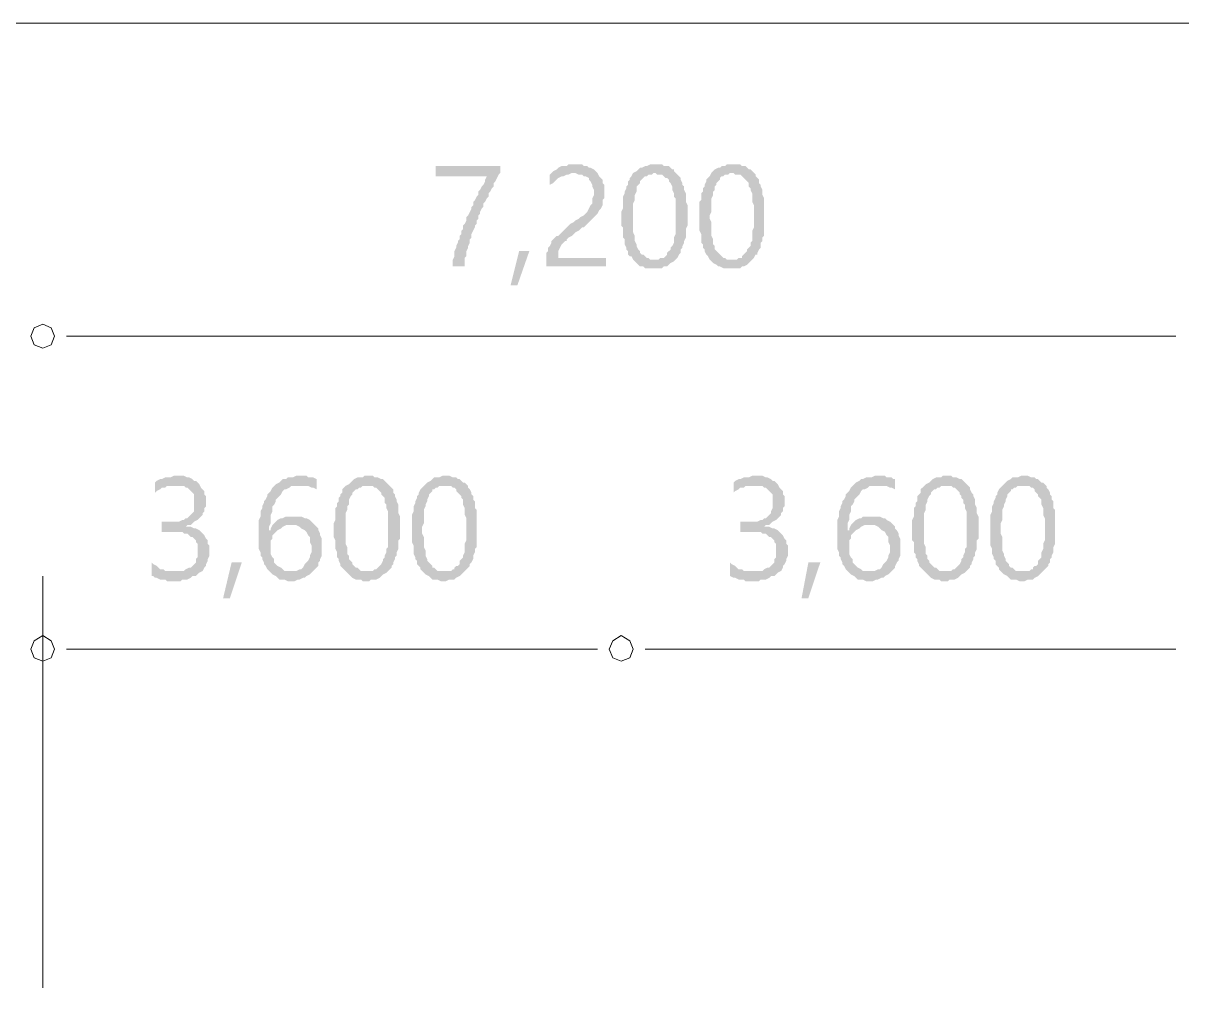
# Model space of a CAD drawing. Header units: millimetres. Extents: x -2246 to 101218, y 0 to 66109.
# Drawn here: x 32735 to 39948, y 54515 to 60521 of the extents above; entities that cross this region are included whole.
import ezdxf

# ---------------------------------------------------------------- set-up
doc = ezdxf.new("R2010")
doc.units = ezdxf.units.MM
doc.layers.add('PDF_솔리드 채우기', color=7, linetype='Continuous')
doc.layers.add('PDF_형상', color=7, linetype='Continuous')

msp = doc.modelspace()

# ---------------------------------------------------------------- hatches: boundary and pattern name
at = {"layer": 'PDF_솔리드 채우기', "transparency": 33554559}
for points in [[(35706.1, 59630.9), (35303.6, 59630.9), (35303.6, 59567.3), (35621.3, 59567.3), (35621.3, 59567.3), (35610.7, 59546.1), (35610.7, 59535.5), (35600.1, 59514.3), (35589.6, 59503.8), (35579, 59482.6), (35568.4, 59472), (35568.4, 59450.8), (35557.8, 59440.2), (35547.2, 59419), (35536.6, 59408.4), (35536.6, 59387.2), (35526, 59376.6), (35526, 59366.1), (35515.4, 59344.9), (35515.4, 59344.9), (35504.8, 59323.7), (35494.2, 59313.1), (35494.2, 59291.9), (35483.6, 59270.7), (35473, 59260.1), (35473, 59238.9), (35462.5, 59228.4), (35462.5, 59207.2), (35451.9, 59196.6), (35451.9, 59175.4), (35441.3, 59164.8), (35441.3, 59154.2), (35430.7, 59133), (35430.7, 59122.4), (35420.1, 59101.3), (35420.1, 59080.1), (35420.1, 59069.5), (35409.5, 59048.3), (35409.5, 59037.7), (35409.5, 59016.5), (35409.5, 59005.9), (35483.6, 59005.9), (35483.6, 59005.9), (35483.6, 59027.1), (35483.6, 59037.7), (35483.6, 59058.9), (35494.2, 59069.5), (35494.2, 59090.7), (35494.2, 59101.3), (35504.8, 59122.4), (35504.8, 59133), (35515.4, 59154.2), (35515.4, 59175.4), (35526, 59186), (35526, 59207.2), (35536.6, 59228.4), (35547.2, 59249.5), (35547.2, 59260.1), (35557.8, 59270.7), (35557.8, 59291.9), (35568.4, 59302.5), (35568.4, 59323.7), (35579, 59334.3), (35579, 59344.9), (35589.6, 59366.1), (35600.1, 59376.6), (35600.1, 59397.8), (35610.7, 59408.4), (35621.3, 59429.6), (35631.9, 59440.2), (35631.9, 59461.4), (35642.5, 59472), (35653.1, 59493.2), (35663.7, 59503.8), (35663.7, 59524.9), (35674.3, 59535.5), (35684.9, 59556.7), (35695.5, 59577.9), (35706.1, 59588.5)], [(36172.1, 59641.5), (36172.1, 59641.5), (36150.9, 59641.5), (36129.8, 59641.5), (36119.2, 59630.9), (36098, 59630.9), (36087.4, 59630.9), (36066.2, 59620.3), (36055.6, 59609.7), (36034.4, 59599.1), (36023.8, 59588.5), (36161.5, 59588.5), (36172.1, 59588.5), (36193.3, 59577.9), (36214.5, 59577.9), (36225.1, 59567.3), (36235.7, 59567.3), (36256.9, 59556.7), (36256.9, 59546.1), (36267.5, 59535.5), (36278, 59514.3), (36278, 59503.8), (36288.6, 59482.6), (36288.6, 59461.4), (36288.6, 59450.8), (36278, 59429.6), (36278, 59408.4), (36278, 59397.8), (36267.5, 59387.2), (36256.9, 59366.1), (36256.9, 59366.1), (36246.3, 59344.9), (36235.7, 59334.3), (36225.1, 59323.7), (36203.9, 59313.1), (36193.3, 59302.5), (36172.1, 59291.9), (36161.5, 59281.3), (36140.3, 59270.7), (36129.8, 59260.1), (36108.6, 59238.9), (36098, 59228.4), (36087.4, 59217.8), (36076.8, 59207.2), (36066.2, 59196.6), (36055.6, 59196.6), (36034.4, 59175.4), (36023.8, 59164.8), (36023.8, 59154.2), (36013.2, 59133), (36002.6, 59122.4), (36002.6, 59122.4), (36002.6, 59101.3), (35992.1, 59090.7), (35992.1, 59069.5), (35992.1, 59048.3), (35992.1, 59037.7), (35992.1, 59005.9), (36362.8, 59005.9), (36362.8, 59058.9), (36066.2, 59058.9), (36066.2, 59069.5), (36066.2, 59090.7), (36066.2, 59101.3), (36076.8, 59122.4), (36076.8, 59122.4), (36087.4, 59143.6), (36098, 59154.2), (36108.6, 59164.8), (36119.2, 59164.8), (36119.2, 59175.4), (36129.8, 59186), (36150.9, 59196.6), (36161.5, 59207.2), (36172.1, 59217.8), (36193.3, 59228.4), (36214.5, 59249.5), (36225.1, 59249.5), (36246.3, 59270.7), (36256.9, 59281.3), (36267.5, 59291.9), (36278, 59302.5), (36288.6, 59313.1), (36299.2, 59323.7), (36309.8, 59334.3), (36320.4, 59355.5), (36320.4, 59355.5), (36331, 59366.1), (36341.6, 59387.2), (36341.6, 59397.8), (36341.6, 59419), (36352.2, 59429.6), (36352.2, 59450.8), (36352.2, 59472), (36352.2, 59472), (36352.2, 59493.2), (36352.2, 59514.3), (36341.6, 59524.9), (36341.6, 59546.1), (36331, 59556.7), (36320.4, 59567.3), (36309.8, 59588.5), (36299.2, 59599.1), (36299.2, 59599.1), (36288.6, 59609.7), (36267.5, 59620.3), (36256.9, 59620.3), (36246.3, 59630.9), (36225.1, 59630.9), (36214.5, 59641.5), (36193.3, 59641.5)], [(36023.8, 59588.5), (36013.2, 59577.9), (36013.2, 59503.8), (36013.2, 59514.3), (36034.4, 59524.9), (36045, 59535.5), (36055.6, 59546.1), (36066.2, 59556.7), (36087.4, 59567.3), (36098, 59567.3), (36119.2, 59577.9), (36129.8, 59577.9), (36150.9, 59588.5), (36161.5, 59588.5)], [(36532.3, 59588.5), (36521.7, 59567.3), (36511.1, 59556.7), (36511.1, 59556.7), (36511.1, 59546.1), (36500.5, 59535.5), (36500.5, 59514.3), (36489.9, 59503.8), (36489.9, 59493.2), (36479.3, 59472), (36479.3, 59461.4), (36468.7, 59440.2), (36468.7, 59419), (36468.7, 59408.4), (36468.7, 59387.2), (36468.7, 59366.1), (36458.1, 59344.9), (36458.1, 59323.7), (36458.1, 59302.5), (36458.1, 59281.3), (36458.1, 59260.1), (36468.7, 59249.5), (36468.7, 59228.4), (36468.7, 59207.2), (36468.7, 59186), (36479.3, 59175.4), (36479.3, 59154.2), (36479.3, 59143.6), (36489.9, 59122.4), (36489.9, 59111.8), (36500.5, 59101.3), (36500.5, 59080.1), (36511.1, 59069.5), (36521.7, 59069.5), (36532.3, 59048.3), (36542.8, 59037.7), (36553.4, 59027.1), (36564, 59016.5), (36574.6, 59005.9), (36595.8, 59005.9), (36606.4, 58995.3), (36627.6, 58995.3), (36638.2, 58995.3), (36659.4, 58995.3), (36659.4, 58995.3), (36680.5, 58995.3), (36691.1, 58995.3), (36712.3, 58995.3), (36722.9, 59005.9), (36744.1, 59005.9), (36754.7, 59016.5), (36765.3, 59027.1), (36786.5, 59037.7), (36797.1, 59048.3), (36670, 59048.3), (36659.4, 59048.3), (36648.8, 59048.3), (36638.2, 59048.3), (36627.6, 59058.9), (36617, 59058.9), (36606.4, 59069.5), (36595.8, 59080.1), (36585.2, 59080.1), (36574.6, 59090.7), (36574.6, 59101.3), (36564, 59111.8), (36553.4, 59133), (36553.4, 59143.6), (36542.8, 59164.8), (36542.8, 59175.4), (36542.8, 59196.6), (36532.3, 59217.8), (36532.3, 59238.9), (36532.3, 59260.1), (36532.3, 59281.3), (36532.3, 59302.5), (36532.3, 59323.7), (36532.3, 59344.9), (36532.3, 59376.6), (36532.3, 59397.8), (36542.8, 59419), (36542.8, 59429.6), (36542.8, 59450.8), (36553.4, 59472), (36553.4, 59482.6), (36553.4, 59503.8), (36564, 59514.3), (36574.6, 59524.9), (36574.6, 59535.5), (36585.2, 59546.1), (36595.8, 59556.7), (36606.4, 59567.3), (36617, 59567.3), (36627.6, 59577.9), (36638.2, 59577.9), (36648.8, 59577.9), (36659.4, 59588.5), (36670, 59588.5)], [(36670, 59641.5), (36670, 59641.5), (36648.8, 59641.5), (36638.2, 59641.5), (36617, 59630.9), (36606.4, 59630.9), (36585.2, 59620.3), (36574.6, 59620.3), (36564, 59609.7), (36553.4, 59599.1), (36532.3, 59588.5), (36670, 59588.5), (36670, 59588.5), (36680.5, 59577.9), (36691.1, 59577.9), (36701.7, 59577.9), (36712.3, 59577.9), (36722.9, 59567.3), (36733.5, 59556.7), (36744.1, 59556.7), (36754.7, 59546.1), (36754.7, 59535.5), (36765.3, 59524.9), (36775.9, 59503.8), (36775.9, 59493.2), (36775.9, 59482.6), (36786.5, 59461.4), (36786.5, 59440.2), (36797.1, 59429.6), (36797.1, 59408.4), (36797.1, 59387.2), (36797.1, 59355.5), (36797.1, 59334.3), (36797.1, 59313.1), (36797.1, 59291.9), (36797.1, 59270.7), (36797.1, 59249.5), (36797.1, 59228.4), (36797.1, 59207.2), (36786.5, 59186), (36786.5, 59164.8), (36786.5, 59154.2), (36775.9, 59133), (36765.3, 59122.4), (36765.3, 59111.8), (36754.7, 59101.3), (36744.1, 59090.7), (36744.1, 59080.1), (36733.5, 59069.5), (36722.9, 59058.9), (36712.3, 59058.9), (36701.7, 59058.9), (36691.1, 59048.3), (36680.5, 59048.3), (36670, 59048.3), (36797.1, 59048.3), (36807.7, 59058.9), (36818.2, 59080.1), (36818.2, 59080.1), (36828.8, 59090.7), (36828.8, 59111.8), (36839.4, 59122.4), (36839.4, 59133), (36850, 59154.2), (36850, 59164.8), (36860.6, 59186), (36860.6, 59196.6), (36860.6, 59217.8), (36860.6, 59238.9), (36871.2, 59260.1), (36871.2, 59281.3), (36871.2, 59302.5), (36871.2, 59323.7), (36871.2, 59323.7), (36871.2, 59344.9), (36871.2, 59366.1), (36871.2, 59387.2), (36860.6, 59408.4), (36860.6, 59429.6), (36860.6, 59450.8), (36860.6, 59461.4), (36850, 59482.6), (36850, 59503.8), (36839.4, 59514.3), (36839.4, 59524.9), (36828.8, 59546.1), (36828.8, 59556.7), (36818.2, 59567.3), (36807.7, 59577.9), (36797.1, 59588.5), (36786.5, 59599.1), (36786.5, 59609.7), (36775.9, 59609.7), (36765.3, 59620.3), (36754.7, 59630.9), (36733.5, 59630.9), (36722.9, 59630.9), (36712.3, 59641.5), (36701.7, 59641.5), (36691.1, 59641.5)], [(37019.5, 59588.5), (37008.9, 59567.3), (36998.3, 59556.7), (36998.3, 59556.7), (36987.7, 59546.1), (36987.7, 59535.5), (36977.1, 59514.3), (36977.1, 59503.8), (36966.5, 59493.2), (36966.5, 59472), (36955.9, 59461.4), (36955.9, 59440.2), (36955.9, 59419), (36945.3, 59408.4), (36945.3, 59387.2), (36945.3, 59366.1), (36945.3, 59344.9), (36945.3, 59323.7), (36945.3, 59302.5), (36945.3, 59281.3), (36945.3, 59260.1), (36945.3, 59249.5), (36945.3, 59228.4), (36955.9, 59207.2), (36955.9, 59186), (36955.9, 59175.4), (36955.9, 59154.2), (36966.5, 59143.6), (36966.5, 59122.4), (36977.1, 59111.8), (36977.1, 59101.3), (36987.7, 59080.1), (36998.3, 59069.5), (36998.3, 59069.5), (37008.9, 59048.3), (37019.5, 59037.7), (37030.1, 59027.1), (37051.3, 59016.5), (37061.9, 59005.9), (37072.5, 59005.9), (37093.6, 58995.3), (37104.2, 58995.3), (37125.4, 58995.3), (37146.6, 58995.3), (37146.6, 58995.3), (37157.2, 58995.3), (37178.4, 58995.3), (37199.6, 58995.3), (37210.2, 59005.9), (37220.7, 59005.9), (37241.9, 59016.5), (37252.5, 59027.1), (37263.1, 59037.7), (37273.7, 59048.3), (37146.6, 59048.3), (37146.6, 59048.3), (37125.4, 59048.3), (37114.8, 59048.3), (37104.2, 59058.9), (37093.6, 59058.9), (37083, 59069.5), (37072.5, 59080.1), (37072.5, 59080.1), (37061.9, 59090.7), (37051.3, 59101.3), (37040.7, 59111.8), (37040.7, 59133), (37030.1, 59143.6), (37030.1, 59164.8), (37030.1, 59175.4), (37019.5, 59196.6), (37019.5, 59217.8), (37019.5, 59238.9), (37019.5, 59260.1), (37019.5, 59281.3), (37008.9, 59302.5), (37008.9, 59323.7), (37019.5, 59344.9), (37019.5, 59376.6), (37019.5, 59397.8), (37019.5, 59419), (37019.5, 59429.6), (37030.1, 59450.8), (37030.1, 59472), (37040.7, 59482.6), (37040.7, 59503.8), (37051.3, 59514.3), (37051.3, 59524.9), (37061.9, 59535.5), (37072.5, 59546.1), (37072.5, 59556.7), (37083, 59567.3), (37093.6, 59567.3), (37104.2, 59577.9), (37114.8, 59577.9), (37125.4, 59577.9), (37136, 59588.5), (37157.2, 59588.5)], [(37157.2, 59641.5), (37157.2, 59641.5), (37136, 59641.5), (37114.8, 59641.5), (37104.2, 59630.9), (37083, 59630.9), (37072.5, 59620.3), (37061.9, 59620.3), (37040.7, 59609.7), (37030.1, 59599.1), (37019.5, 59588.5), (37157.2, 59588.5), (37157.2, 59588.5), (37167.8, 59577.9), (37178.4, 59577.9), (37189, 59577.9), (37199.6, 59577.9), (37210.2, 59567.3), (37220.7, 59556.7), (37220.7, 59556.7), (37231.3, 59546.1), (37241.9, 59535.5), (37252.5, 59524.9), (37252.5, 59503.8), (37263.1, 59493.2), (37263.1, 59482.6), (37273.7, 59461.4), (37273.7, 59440.2), (37273.7, 59429.6), (37273.7, 59408.4), (37284.3, 59387.2), (37284.3, 59355.5), (37284.3, 59334.3), (37284.3, 59313.1), (37284.3, 59291.9), (37284.3, 59270.7), (37284.3, 59249.5), (37273.7, 59228.4), (37273.7, 59207.2), (37273.7, 59186), (37273.7, 59164.8), (37263.1, 59154.2), (37263.1, 59133), (37252.5, 59122.4), (37241.9, 59111.8), (37241.9, 59101.3), (37231.3, 59090.7), (37220.7, 59080.1), (37210.2, 59069.5), (37210.2, 59058.9), (37199.6, 59058.9), (37189, 59058.9), (37178.4, 59048.3), (37157.2, 59048.3), (37146.6, 59048.3), (37273.7, 59048.3), (37284.3, 59058.9), (37294.9, 59080.1), (37305.5, 59080.1), (37305.5, 59090.7), (37316.1, 59111.8), (37326.7, 59122.4), (37326.7, 59133), (37326.7, 59154.2), (37337.3, 59164.8), (37337.3, 59186), (37347.8, 59196.6), (37347.8, 59217.8), (37347.8, 59238.9), (37347.8, 59260.1), (37347.8, 59281.3), (37347.8, 59302.5), (37347.8, 59323.7), (37347.8, 59323.7), (37347.8, 59344.9), (37347.8, 59366.1), (37347.8, 59387.2), (37347.8, 59408.4), (37347.8, 59429.6), (37337.3, 59450.8), (37337.3, 59461.4), (37337.3, 59482.6), (37326.7, 59503.8), (37326.7, 59514.3), (37316.1, 59524.9), (37316.1, 59546.1), (37305.5, 59556.7), (37294.9, 59567.3), (37294.9, 59577.9), (37284.3, 59588.5), (37273.7, 59599.1), (37263.1, 59609.7), (37252.5, 59609.7), (37241.9, 59620.3), (37231.3, 59630.9), (37220.7, 59630.9), (37210.2, 59630.9), (37199.6, 59641.5), (37178.4, 59641.5), (37167.8, 59641.5)], [(33704.2, 57703.1), (33683, 57703.1), (33672.4, 57703.1), (33651.2, 57692.5), (33630, 57692.5), (33619.4, 57692.5), (33598.2, 57681.9), (33587.6, 57681.9), (33566.5, 57671.3), (33555.9, 57660.7), (33555.9, 57597.2), (33566.5, 57607.8), (33587.6, 57618.4), (33598.2, 57628.9), (33619.4, 57628.9), (33630, 57639.5), (33651.2, 57639.5), (33661.8, 57639.5), (33683, 57639.5), (33831.3, 57650.1), (33820.7, 57660.7), (33810.1, 57671.3), (33799.5, 57671.3), (33788.9, 57681.9), (33767.7, 57692.5), (33757.1, 57692.5), (33735.9, 57703.1), (33714.7, 57703.1)], [(33831.3, 57650.1), (33683, 57639.5), (33704.2, 57639.5), (33714.7, 57639.5), (33735.9, 57639.5), (33746.5, 57628.9), (33757.1, 57628.9), (33767.7, 57618.4), (33778.3, 57607.8), (33788.9, 57597.2), (33799.5, 57586.6), (33799.5, 57565.4), (33799.5, 57554.8), (33799.5, 57533.6), (33799.5, 57533.6), (33799.5, 57512.4), (33799.5, 57501.8), (33799.5, 57480.7), (33788.9, 57470.1), (33778.3, 57459.5), (33767.7, 57448.9), (33757.1, 57438.3), (33746.5, 57438.3), (33735.9, 57427.7), (33725.3, 57427.7), (33704.2, 57417.1), (33683, 57417.1), (33661.8, 57417.1), (33640.6, 57417.1), (33598.2, 57417.1), (33598.2, 57353.6), (33651.2, 57353.6), (33661.8, 57353.6), (33683, 57353.6), (33704.2, 57353.6), (33725.3, 57353.6), (33735.9, 57343), (33757.1, 57343), (33767.7, 57332.4), (33778.3, 57321.8), (33788.9, 57321.8), (33799.5, 57311.2), (33810.1, 57300.6), (33810.1, 57290), (33820.7, 57279.4), (33820.7, 57258.2), (33820.7, 57247.6), (33820.7, 57226.4), (33820.7, 57226.4), (33820.7, 57215.9), (33820.7, 57194.7), (33810.1, 57184.1), (33810.1, 57162.9), (33799.5, 57152.3), (33788.9, 57141.7), (33778.3, 57131.1), (33767.7, 57131.1), (33746.5, 57120.5), (33735.9, 57109.9), (33714.7, 57109.9), (33693.6, 57109.9), (33683, 57109.9), (33831.3, 57099.3), (33852.4, 57109.9), (33863, 57131.1), (33873.6, 57141.7), (33873.6, 57152.3), (33884.2, 57173.5), (33884.2, 57184.1), (33894.8, 57205.3), (33894.8, 57215.9), (33894.8, 57237), (33894.8, 57247.6), (33894.8, 57268.8), (33884.2, 57279.4), (33884.2, 57300.6), (33873.6, 57311.2), (33863, 57332.4), (33852.4, 57343), (33852.4, 57343), (33841.9, 57353.6), (33831.3, 57364.1), (33810.1, 57374.7), (33799.5, 57374.7), (33778.3, 57385.3), (33767.7, 57385.3), (33746.5, 57385.3), (33746.5, 57385.3), (33757.1, 57395.9), (33778.3, 57395.9), (33788.9, 57406.5), (33799.5, 57417.1), (33820.7, 57427.7), (33831.3, 57438.3), (33841.9, 57448.9), (33852.4, 57459.5), (33852.4, 57470.1), (33863, 57480.7), (33863, 57501.8), (33873.6, 57512.4), (33873.6, 57533.6), (33873.6, 57554.8), (33873.6, 57554.8), (33873.6, 57576), (33863, 57586.6), (33863, 57607.8), (33852.4, 57618.4), (33841.9, 57628.9)], [(34307.9, 57650.1), (34297.3, 57639.5), (34286.7, 57628.9), (34276.1, 57607.8), (34265.5, 57597.2), (34254.9, 57586.6), (34254.9, 57576), (34244.4, 57554.8), (34233.8, 57544.2), (34233.8, 57533.6), (34223.2, 57512.4), (34223.2, 57501.8), (34212.6, 57480.7), (34212.6, 57470.1), (34212.6, 57448.9), (34202, 57427.7), (34202, 57417.1), (34202, 57395.9), (34202, 57374.7), (34202, 57353.6), (34202, 57332.4), (34202, 57321.8), (34202, 57300.6), (34202, 57279.4), (34202, 57258.2), (34202, 57247.6), (34212.6, 57226.4), (34212.6, 57205.3), (34223.2, 57194.7), (34223.2, 57184.1), (34233.8, 57162.9), (34233.8, 57152.3), (34244.4, 57141.7), (34254.9, 57120.5), (34254.9, 57120.5), (34265.5, 57109.9), (34403.2, 57109.9), (34392.6, 57109.9), (34382.1, 57109.9), (34360.9, 57109.9), (34350.3, 57120.5), (34339.7, 57131.1), (34318.5, 57141.7), (34307.9, 57152.3), (34307.9, 57152.3), (34297.3, 57162.9), (34297.3, 57184.1), (34286.7, 57194.7), (34276.1, 57215.9), (34276.1, 57226.4), (34276.1, 57247.6), (34276.1, 57268.8), (34276.1, 57279.4), (34276.1, 57300.6), (34286.7, 57311.2), (34286.7, 57332.4), (34297.3, 57343), (34307.9, 57353.6), (34265.5, 57364.1), (34265.5, 57364.1), (34265.5, 57385.3), (34276.1, 57406.5), (34276.1, 57427.7), (34276.1, 57448.9), (34276.1, 57459.5), (34286.7, 57480.7), (34286.7, 57491.2), (34286.7, 57512.4), (34297.3, 57523), (34307.9, 57544.2), (34307.9, 57554.8), (34318.5, 57565.4), (34329.1, 57576), (34339.7, 57586.6), (34350.3, 57607.8), (34360.9, 57618.4), (34371.5, 57618.4), (34392.6, 57628.9), (34403.2, 57639.5), (34424.4, 57639.5), (34435, 57639.5), (34456.2, 57639.5)], [(34456.2, 57703.1), (34445.6, 57703.1), (34435, 57703.1), (34413.8, 57692.5), (34392.6, 57692.5), (34382.1, 57692.5), (34371.5, 57681.9), (34350.3, 57681.9), (34339.7, 57671.3), (34329.1, 57660.7), (34307.9, 57650.1), (34456.2, 57639.5), (34456.2, 57639.5), (34477.4, 57639.5), (34488, 57639.5), (34509.2, 57639.5), (34530.3, 57628.9), (34540.9, 57628.9), (34562.1, 57618.4), (34562.1, 57681.9), (34562.1, 57681.9), (34540.9, 57692.5), (34530.3, 57692.5), (34509.2, 57692.5), (34498.6, 57703.1), (34477.4, 57703.1)], [(34742.2, 57639.5), (34731.6, 57628.9), (34721, 57618.4), (34721, 57618.4), (34721, 57597.2), (34710.4, 57586.6), (34710.4, 57576), (34699.8, 57565.4), (34699.8, 57544.2), (34689.2, 57533.6), (34689.2, 57512.4), (34678.6, 57501.8), (34678.6, 57480.7), (34678.6, 57459.5), (34678.6, 57448.9), (34678.6, 57427.7), (34668, 57406.5), (34668, 57385.3), (34668, 57364.1), (34668, 57343), (34668, 57321.8), (34678.6, 57300.6), (34678.6, 57290), (34678.6, 57268.8), (34678.6, 57247.6), (34689.2, 57226.4), (34689.2, 57215.9), (34689.2, 57194.7), (34699.8, 57184.1), (34699.8, 57173.5), (34710.4, 57152.3), (34710.4, 57141.7), (34721, 57131.1), (34731.6, 57120.5), (34742.2, 57109.9), (34752.8, 57099.3), (34763.4, 57088.7), (34774, 57078.2), (34784.6, 57067.6), (34805.7, 57057), (34816.3, 57057), (34837.5, 57057), (34848.1, 57046.4), (34869.3, 57046.4), (34869.3, 57046.4), (34890.5, 57046.4), (34901.1, 57057), (34922.2, 57057), (34932.8, 57057), (34954, 57067.6), (34964.6, 57078.2), (34975.2, 57088.7), (34996.4, 57099.3), (35007, 57109.9), (34879.9, 57109.9), (34869.3, 57109.9), (34858.7, 57109.9), (34848.1, 57109.9), (34837.5, 57109.9), (34826.9, 57120.5), (34816.3, 57131.1), (34805.7, 57131.1), (34795.1, 57141.7), (34784.6, 57152.3), (34784.6, 57162.9), (34774, 57173.5), (34763.4, 57184.1), (34763.4, 57205.3), (34752.8, 57215.9), (34752.8, 57237), (34752.8, 57258.2), (34742.2, 57279.4), (34742.2, 57300.6), (34742.2, 57321.8), (34742.2, 57343), (34742.2, 57364.1), (34742.2, 57385.3), (34742.2, 57406.5), (34742.2, 57427.7), (34742.2, 57448.9), (34742.2, 57470.1), (34752.8, 57491.2), (34752.8, 57512.4), (34763.4, 57523), (34763.4, 57544.2), (34763.4, 57554.8), (34774, 57576), (34784.6, 57586.6), (34784.6, 57597.2), (34795.1, 57607.8), (34805.7, 57618.4), (34816.3, 57618.4), (34826.9, 57628.9), (34837.5, 57628.9), (34848.1, 57639.5), (34858.7, 57639.5), (34869.3, 57639.5), (34879.9, 57639.5)], [(34879.9, 57703.1), (34879.9, 57703.1), (34858.7, 57703.1), (34848.1, 57692.5), (34826.9, 57692.5), (34816.3, 57692.5), (34795.1, 57681.9), (34784.6, 57671.3), (34774, 57660.7), (34763.4, 57650.1), (34742.2, 57639.5), (34879.9, 57639.5), (34879.9, 57639.5), (34890.5, 57639.5), (34901.1, 57639.5), (34911.7, 57639.5), (34922.2, 57628.9), (34932.8, 57628.9), (34943.4, 57618.4), (34954, 57607.8), (34964.6, 57597.2), (34964.6, 57586.6), (34975.2, 57576), (34985.8, 57565.4), (34985.8, 57554.8), (34985.8, 57533.6), (34996.4, 57523), (34996.4, 57501.8), (35007, 57480.7), (35007, 57459.5), (35007, 57438.3), (35007, 57417.1), (35007, 57395.9), (35007, 57374.7), (35007, 57353.6), (35007, 57332.4), (35007, 57300.6), (35007, 57279.4), (35007, 57258.2), (34996.4, 57247.6), (34996.4, 57226.4), (34985.8, 57205.3), (34985.8, 57194.7), (34975.2, 57184.1), (34975.2, 57173.5), (34964.6, 57152.3), (34954, 57141.7), (34954, 57141.7), (34943.4, 57131.1), (34932.8, 57120.5), (34922.2, 57120.5), (34911.7, 57109.9), (34901.1, 57109.9), (34890.5, 57109.9), (34879.9, 57109.9), (35007, 57109.9), (35017.6, 57120.5), (35028.2, 57131.1), (35028.2, 57141.7), (35038.8, 57152.3), (35038.8, 57162.9), (35049.4, 57184.1), (35049.4, 57194.7), (35060, 57205.3), (35060, 57226.4), (35070.5, 57247.6), (35070.5, 57258.2), (35070.5, 57279.4), (35070.5, 57300.6), (35081.1, 57311.2), (35081.1, 57332.4), (35081.1, 57353.6), (35081.1, 57374.7), (35081.1, 57374.7), (35081.1, 57406.5), (35081.1, 57427.7), (35081.1, 57448.9), (35070.5, 57470.1), (35070.5, 57491.2), (35070.5, 57501.8), (35070.5, 57523), (35060, 57544.2), (35060, 57554.8), (35049.4, 57576), (35049.4, 57586.6), (35038.8, 57597.2), (35038.8, 57618.4), (35028.2, 57628.9), (35017.6, 57639.5), (35007, 57650.1), (34996.4, 57660.7), (34996.4, 57660.7), (34985.8, 57671.3), (34975.2, 57681.9), (34964.6, 57681.9), (34943.4, 57692.5), (34932.8, 57692.5), (34922.2, 57692.5), (34911.7, 57703.1), (34901.1, 57703.1)], [(35229.4, 57639.5), (35218.8, 57628.9), (35208.2, 57618.4), (35208.2, 57618.4), (35197.6, 57597.2), (35197.6, 57586.6), (35187.1, 57576), (35187.1, 57565.4), (35176.5, 57544.2), (35176.5, 57533.6), (35165.9, 57512.4), (35165.9, 57501.8), (35165.9, 57480.7), (35155.3, 57459.5), (35155.3, 57448.9), (35155.3, 57427.7), (35155.3, 57406.5), (35155.3, 57385.3), (35155.3, 57364.1), (35155.3, 57343), (35155.3, 57321.8), (35155.3, 57300.6), (35155.3, 57290), (35165.9, 57268.8), (35165.9, 57247.6), (35165.9, 57226.4), (35165.9, 57215.9), (35176.5, 57194.7), (35176.5, 57184.1), (35187.1, 57173.5), (35187.1, 57152.3), (35197.6, 57141.7), (35208.2, 57131.1), (35208.2, 57120.5), (35218.8, 57109.9), (35229.4, 57099.3), (35240, 57088.7), (35261.2, 57078.2), (35271.8, 57067.6), (35282.4, 57057), (35303.6, 57057), (35314.2, 57057), (35335.3, 57046.4), (35356.5, 57046.4), (35356.5, 57046.4), (35367.1, 57046.4), (35388.3, 57057), (35409.5, 57057), (35420.1, 57057), (35430.7, 57067.6), (35451.9, 57078.2), (35462.5, 57088.7), (35473, 57099.3), (35483.6, 57109.9), (35356.5, 57109.9), (35356.5, 57109.9), (35335.3, 57109.9), (35324.8, 57109.9), (35314.2, 57109.9), (35303.6, 57120.5), (35293, 57131.1), (35282.4, 57131.1), (35282.4, 57141.7), (35271.8, 57152.3), (35261.2, 57162.9), (35250.6, 57173.5), (35250.6, 57184.1), (35240, 57205.3), (35240, 57215.9), (35240, 57237), (35229.4, 57258.2), (35229.4, 57279.4), (35229.4, 57300.6), (35229.4, 57321.8), (35218.8, 57343), (35218.8, 57364.1), (35218.8, 57385.3), (35229.4, 57406.5), (35229.4, 57427.7), (35229.4, 57448.9), (35229.4, 57470.1), (35229.4, 57491.2), (35240, 57512.4), (35240, 57523), (35250.6, 57544.2), (35250.6, 57554.8), (35261.2, 57576), (35261.2, 57586.6), (35271.8, 57597.2), (35282.4, 57607.8), (35282.4, 57618.4), (35293, 57618.4), (35303.6, 57628.9), (35314.2, 57628.9), (35324.8, 57639.5), (35335.3, 57639.5), (35345.9, 57639.5), (35367.1, 57639.5)], [(35367.1, 57703.1), (35367.1, 57703.1), (35345.9, 57703.1), (35324.8, 57692.5), (35314.2, 57692.5), (35293, 57692.5), (35282.4, 57681.9), (35271.8, 57671.3), (35250.6, 57660.7), (35240, 57650.1), (35229.4, 57639.5), (35367.1, 57639.5), (35367.1, 57639.5), (35377.7, 57639.5), (35388.3, 57639.5), (35398.9, 57639.5), (35409.5, 57628.9), (35420.1, 57628.9), (35430.7, 57618.4), (35430.7, 57607.8), (35441.3, 57597.2), (35451.9, 57586.6), (35462.5, 57576), (35462.5, 57565.4), (35473, 57554.8), (35473, 57533.6), (35473, 57523), (35483.6, 57501.8), (35483.6, 57480.7), (35483.6, 57459.5), (35494.2, 57438.3), (35494.2, 57417.1), (35494.2, 57395.9), (35494.2, 57374.7), (35494.2, 57353.6), (35494.2, 57332.4), (35494.2, 57300.6), (35483.6, 57279.4), (35483.6, 57258.2), (35483.6, 57247.6), (35483.6, 57226.4), (35473, 57205.3), (35473, 57194.7), (35462.5, 57184.1), (35451.9, 57173.5), (35451.9, 57152.3), (35441.3, 57141.7), (35430.7, 57141.7), (35420.1, 57131.1), (35420.1, 57120.5), (35409.5, 57120.5), (35398.9, 57109.9), (35388.3, 57109.9), (35367.1, 57109.9), (35356.5, 57109.9), (35483.6, 57109.9), (35494.2, 57120.5), (35504.8, 57131.1), (35515.4, 57141.7), (35515.4, 57152.3), (35526, 57162.9), (35536.6, 57184.1), (35536.6, 57194.7), (35536.6, 57205.3), (35547.2, 57226.4), (35547.2, 57247.6), (35557.8, 57258.2), (35557.8, 57279.4), (35557.8, 57300.6), (35557.8, 57311.2), (35557.8, 57332.4), (35557.8, 57353.6), (35557.8, 57374.7), (35557.8, 57374.7), (35557.8, 57406.5), (35557.8, 57427.7), (35557.8, 57448.9), (35557.8, 57470.1), (35557.8, 57491.2), (35547.2, 57501.8), (35547.2, 57523), (35547.2, 57544.2), (35536.6, 57554.8), (35536.6, 57576), (35526, 57586.6), (35526, 57597.2), (35515.4, 57618.4), (35504.8, 57628.9), (35504.8, 57639.5), (35494.2, 57650.1), (35483.6, 57660.7), (35473, 57660.7), (35462.5, 57671.3), (35451.9, 57681.9), (35441.3, 57681.9), (35430.7, 57692.5), (35420.1, 57692.5), (35409.5, 57692.5), (35388.3, 57703.1), (35377.7, 57703.1)], [(37305.5, 57703.1), (37284.3, 57703.1), (37273.7, 57703.1), (37252.5, 57692.5), (37231.3, 57692.5), (37220.7, 57692.5), (37199.6, 57681.9), (37189, 57681.9), (37167.8, 57671.3), (37157.2, 57660.7), (37157.2, 57597.2), (37167.8, 57607.8), (37189, 57618.4), (37199.6, 57628.9), (37220.7, 57628.9), (37231.3, 57639.5), (37252.5, 57639.5), (37263.1, 57639.5), (37284.3, 57639.5), (37432.6, 57650.1), (37422, 57660.7), (37411.4, 57671.3), (37400.8, 57671.3), (37390.2, 57681.9), (37369, 57692.5), (37358.4, 57692.5), (37337.3, 57703.1), (37316.1, 57703.1)], [(37432.6, 57650.1), (37284.3, 57639.5), (37294.9, 57639.5), (37316.1, 57639.5), (37337.3, 57639.5), (37347.8, 57628.9), (37358.4, 57628.9), (37369, 57618.4), (37379.6, 57607.8), (37390.2, 57597.2), (37400.8, 57586.6), (37400.8, 57565.4), (37400.8, 57554.8), (37400.8, 57533.6), (37400.8, 57533.6), (37400.8, 57512.4), (37400.8, 57501.8), (37390.2, 57480.7), (37390.2, 57470.1), (37379.6, 57459.5), (37369, 57448.9), (37358.4, 57438.3), (37347.8, 57438.3), (37337.3, 57427.7), (37326.7, 57427.7), (37305.5, 57417.1), (37284.3, 57417.1), (37263.1, 57417.1), (37241.9, 57417.1), (37199.6, 57417.1), (37199.6, 57353.6), (37252.5, 57353.6), (37263.1, 57353.6), (37284.3, 57353.6), (37305.5, 57353.6), (37326.7, 57353.6), (37337.3, 57343), (37358.4, 57343), (37369, 57332.4), (37379.6, 57321.8), (37390.2, 57321.8), (37400.8, 57311.2), (37411.4, 57300.6), (37411.4, 57290), (37422, 57279.4), (37422, 57258.2), (37422, 57247.6), (37422, 57226.4), (37422, 57226.4), (37422, 57215.9), (37422, 57194.7), (37411.4, 57184.1), (37411.4, 57162.9), (37400.8, 57152.3), (37390.2, 57141.7), (37379.6, 57131.1), (37369, 57131.1), (37347.8, 57120.5), (37337.3, 57109.9), (37316.1, 57109.9), (37294.9, 57109.9), (37284.3, 57109.9), (37432.6, 57099.3), (37453.8, 57109.9), (37464.4, 57131.1), (37464.4, 57141.7), (37475, 57152.3), (37485.5, 57173.5), (37485.5, 57184.1), (37496.1, 57205.3), (37496.1, 57215.9), (37496.1, 57237), (37496.1, 57247.6), (37496.1, 57268.8), (37485.5, 57279.4), (37485.5, 57300.6), (37475, 57311.2), (37464.4, 57332.4), (37453.8, 57343), (37453.8, 57343), (37443.2, 57353.6), (37432.6, 57364.1), (37411.4, 57374.7), (37400.8, 57374.7), (37379.6, 57385.3), (37369, 57385.3), (37347.8, 57385.3), (37347.8, 57385.3), (37358.4, 57395.9), (37379.6, 57395.9), (37390.2, 57406.5), (37400.8, 57417.1), (37422, 57427.7), (37432.6, 57438.3), (37443.2, 57448.9), (37453.8, 57459.5), (37453.8, 57470.1), (37464.4, 57480.7), (37464.4, 57501.8), (37475, 57512.4), (37475, 57533.6), (37475, 57554.8), (37475, 57554.8), (37475, 57576), (37464.4, 57586.6), (37464.4, 57607.8), (37453.8, 57618.4), (37443.2, 57628.9)], [(37909.2, 57650.1), (37898.6, 57639.5), (37888, 57628.9), (37877.5, 57607.8), (37866.9, 57597.2), (37856.3, 57586.6), (37856.3, 57576), (37845.7, 57554.8), (37835.1, 57544.2), (37835.1, 57533.6), (37824.5, 57512.4), (37824.5, 57501.8), (37813.9, 57480.7), (37813.9, 57470.1), (37813.9, 57448.9), (37803.3, 57427.7), (37803.3, 57417.1), (37803.3, 57395.9), (37803.3, 57374.7), (37803.3, 57353.6), (37803.3, 57332.4), (37803.3, 57321.8), (37803.3, 57300.6), (37803.3, 57279.4), (37803.3, 57258.2), (37803.3, 57247.6), (37813.9, 57226.4), (37813.9, 57205.3), (37824.5, 57194.7), (37824.5, 57184.1), (37835.1, 57162.9), (37835.1, 57152.3), (37845.7, 57141.7), (37856.3, 57120.5), (37856.3, 57120.5), (37866.9, 57109.9), (38004.6, 57109.9), (37994, 57109.9), (37983.4, 57109.9), (37962.2, 57109.9), (37951.6, 57120.5), (37930.4, 57131.1), (37919.8, 57141.7), (37909.2, 57152.3), (37909.2, 57152.3), (37898.6, 57162.9), (37898.6, 57184.1), (37888, 57194.7), (37877.5, 57215.9), (37877.5, 57226.4), (37877.5, 57247.6), (37877.5, 57268.8), (37877.5, 57279.4), (37877.5, 57300.6), (37888, 57311.2), (37888, 57332.4), (37898.6, 57343), (37909.2, 57353.6), (37866.9, 57364.1), (37866.9, 57364.1), (37866.9, 57385.3), (37866.9, 57406.5), (37877.5, 57427.7), (37877.5, 57448.9), (37877.5, 57459.5), (37888, 57480.7), (37888, 57491.2), (37888, 57512.4), (37898.6, 57523), (37909.2, 57544.2), (37909.2, 57554.8), (37919.8, 57565.4), (37930.4, 57576), (37941, 57586.6), (37951.6, 57607.8), (37962.2, 57618.4), (37972.8, 57618.4), (37994, 57628.9), (38004.6, 57639.5), (38025.7, 57639.5), (38036.3, 57639.5), (38057.5, 57639.5)], [(38057.5, 57703.1), (38046.9, 57703.1), (38036.3, 57703.1), (38015.2, 57692.5), (37994, 57692.5), (37983.4, 57692.5), (37962.2, 57681.9), (37951.6, 57681.9), (37941, 57671.3), (37919.8, 57660.7), (37909.2, 57650.1), (38057.5, 57639.5), (38057.5, 57639.5), (38078.7, 57639.5), (38089.3, 57639.5), (38110.5, 57639.5), (38131.7, 57628.9), (38142.3, 57628.9), (38163.4, 57618.4), (38163.4, 57681.9), (38152.8, 57681.9), (38142.3, 57692.5), (38131.7, 57692.5), (38110.5, 57692.5), (38099.9, 57703.1), (38078.7, 57703.1)], [(38343.5, 57639.5), (38332.9, 57628.9), (38322.3, 57618.4), (38322.3, 57618.4), (38322.3, 57597.2), (38311.7, 57586.6), (38301.1, 57576), (38301.1, 57565.4), (38301.1, 57544.2), (38290.5, 57533.6), (38290.5, 57512.4), (38280, 57501.8), (38280, 57480.7), (38280, 57459.5), (38280, 57448.9), (38269.4, 57427.7), (38269.4, 57406.5), (38269.4, 57385.3), (38269.4, 57364.1), (38269.4, 57343), (38269.4, 57321.8), (38269.4, 57300.6), (38280, 57290), (38280, 57268.8), (38280, 57247.6), (38280, 57226.4), (38290.5, 57215.9), (38290.5, 57194.7), (38301.1, 57184.1), (38301.1, 57173.5), (38311.7, 57152.3), (38311.7, 57141.7), (38322.3, 57131.1), (38332.9, 57120.5), (38343.5, 57109.9), (38354.1, 57099.3), (38364.7, 57088.7), (38375.3, 57078.2), (38385.9, 57067.6), (38407.1, 57057), (38417.7, 57057), (38438.8, 57057), (38449.4, 57046.4), (38470.6, 57046.4), (38470.6, 57046.4), (38491.8, 57046.4), (38502.4, 57057), (38523.6, 57057), (38534.2, 57057), (38555.4, 57067.6), (38565.9, 57078.2), (38576.5, 57088.7), (38597.7, 57099.3), (38608.3, 57109.9), (38481.2, 57109.9), (38470.6, 57109.9), (38460, 57109.9), (38449.4, 57109.9), (38438.8, 57109.9), (38428.2, 57120.5), (38417.7, 57131.1), (38407.1, 57131.1), (38396.5, 57141.7), (38385.9, 57152.3), (38375.3, 57162.9), (38375.3, 57173.5), (38364.7, 57184.1), (38364.7, 57205.3), (38354.1, 57215.9), (38354.1, 57237), (38354.1, 57258.2), (38343.5, 57279.4), (38343.5, 57300.6), (38343.5, 57321.8), (38343.5, 57343), (38343.5, 57364.1), (38343.5, 57385.3), (38343.5, 57406.5), (38343.5, 57427.7), (38343.5, 57448.9), (38343.5, 57470.1), (38354.1, 57491.2), (38354.1, 57512.4), (38354.1, 57523), (38364.7, 57544.2), (38364.7, 57554.8), (38375.3, 57576), (38385.9, 57586.6), (38385.9, 57597.2), (38396.5, 57607.8), (38407.1, 57618.4), (38417.7, 57618.4), (38428.2, 57628.9), (38438.8, 57628.9), (38449.4, 57639.5), (38460, 57639.5), (38470.6, 57639.5), (38481.2, 57639.5)], [(38481.2, 57703.1), (38481.2, 57703.1), (38460, 57703.1), (38449.4, 57692.5), (38428.2, 57692.5), (38417.7, 57692.5), (38396.5, 57681.9), (38385.9, 57671.3), (38375.3, 57660.7), (38354.1, 57650.1), (38343.5, 57639.5), (38481.2, 57639.5), (38481.2, 57639.5), (38491.8, 57639.5), (38502.4, 57639.5), (38513, 57639.5), (38523.6, 57628.9), (38534.2, 57628.9), (38544.8, 57618.4), (38555.4, 57607.8), (38565.9, 57597.2), (38565.9, 57586.6), (38576.5, 57576), (38576.5, 57565.4), (38587.1, 57554.8), (38587.1, 57533.6), (38597.7, 57523), (38597.7, 57501.8), (38608.3, 57480.7), (38608.3, 57459.5), (38608.3, 57438.3), (38608.3, 57417.1), (38608.3, 57395.9), (38608.3, 57374.7), (38608.3, 57353.6), (38608.3, 57332.4), (38608.3, 57300.6), (38608.3, 57279.4), (38608.3, 57258.2), (38597.7, 57247.6), (38597.7, 57226.4), (38587.1, 57205.3), (38587.1, 57194.7), (38576.5, 57184.1), (38576.5, 57173.5), (38565.9, 57152.3), (38555.4, 57141.7), (38555.4, 57141.7), (38544.8, 57131.1), (38534.2, 57120.5), (38523.6, 57120.5), (38513, 57109.9), (38502.4, 57109.9), (38491.8, 57109.9), (38481.2, 57109.9), (38608.3, 57109.9), (38618.9, 57120.5), (38629.5, 57131.1), (38629.5, 57141.7), (38640.1, 57152.3), (38640.1, 57162.9), (38650.7, 57184.1), (38650.7, 57194.7), (38661.3, 57205.3), (38661.3, 57226.4), (38671.9, 57247.6), (38671.9, 57258.2), (38671.9, 57279.4), (38671.9, 57300.6), (38682.5, 57311.2), (38682.5, 57332.4), (38682.5, 57353.6), (38682.5, 57374.7), (38682.5, 57374.7), (38682.5, 57406.5), (38682.5, 57427.7), (38682.5, 57448.9), (38671.9, 57470.1), (38671.9, 57491.2), (38671.9, 57501.8), (38661.3, 57523), (38661.3, 57544.2), (38661.3, 57554.8), (38650.7, 57576), (38650.7, 57586.6), (38640.1, 57597.2), (38629.5, 57618.4), (38629.5, 57628.9), (38618.9, 57639.5), (38608.3, 57650.1), (38597.7, 57660.7), (38597.7, 57660.7), (38587.1, 57671.3), (38576.5, 57681.9), (38565.9, 57681.9), (38544.8, 57692.5), (38534.2, 57692.5), (38523.6, 57692.5), (38513, 57703.1), (38502.4, 57703.1)], [(38830.7, 57639.5), (38820.2, 57628.9), (38809.6, 57618.4), (38809.6, 57618.4), (38799, 57597.2), (38799, 57586.6), (38788.4, 57576), (38788.4, 57565.4), (38777.8, 57544.2), (38777.8, 57533.6), (38767.2, 57512.4), (38767.2, 57501.8), (38767.2, 57480.7), (38756.6, 57459.5), (38756.6, 57448.9), (38756.6, 57427.7), (38756.6, 57406.5), (38756.6, 57385.3), (38756.6, 57364.1), (38756.6, 57343), (38756.6, 57321.8), (38756.6, 57300.6), (38756.6, 57290), (38756.6, 57268.8), (38767.2, 57247.6), (38767.2, 57226.4), (38767.2, 57215.9), (38777.8, 57194.7), (38777.8, 57184.1), (38788.4, 57173.5), (38788.4, 57152.3), (38799, 57141.7), (38809.6, 57131.1), (38809.6, 57120.5), (38820.2, 57109.9), (38830.7, 57099.3), (38841.3, 57088.7), (38862.5, 57078.2), (38873.1, 57067.6), (38883.7, 57057), (38904.9, 57057), (38915.5, 57057), (38936.7, 57046.4), (38947.3, 57046.4), (38957.9, 57046.4), (38968.4, 57046.4), (38989.6, 57057), (39000.2, 57057), (39021.4, 57057), (39032, 57067.6), (39053.2, 57078.2), (39063.8, 57088.7), (39074.4, 57099.3), (39085, 57109.9), (38957.9, 57109.9), (38947.3, 57109.9), (38936.7, 57109.9), (38926.1, 57109.9), (38915.5, 57109.9), (38904.9, 57120.5), (38894.3, 57131.1), (38883.7, 57131.1), (38873.1, 57141.7), (38873.1, 57152.3), (38862.5, 57162.9), (38851.9, 57173.5), (38851.9, 57184.1), (38841.3, 57205.3), (38841.3, 57215.9), (38830.7, 57237), (38830.7, 57258.2), (38830.7, 57279.4), (38830.7, 57300.6), (38830.7, 57321.8), (38820.2, 57343), (38820.2, 57364.1), (38820.2, 57385.3), (38820.2, 57406.5), (38830.7, 57427.7), (38830.7, 57448.9), (38830.7, 57470.1), (38830.7, 57491.2), (38841.3, 57512.4), (38841.3, 57523), (38851.9, 57544.2), (38851.9, 57554.8), (38862.5, 57576), (38862.5, 57586.6), (38873.1, 57597.2), (38883.7, 57607.8), (38883.7, 57618.4), (38894.3, 57618.4), (38904.9, 57628.9), (38915.5, 57628.9), (38926.1, 57639.5), (38936.7, 57639.5), (38947.3, 57639.5), (38957.9, 57639.5)], [(38968.4, 57703.1), (38957.9, 57703.1), (38947.3, 57703.1), (38926.1, 57692.5), (38915.5, 57692.5), (38894.3, 57692.5), (38883.7, 57681.9), (38862.5, 57671.3), (38851.9, 57660.7), (38841.3, 57650.1), (38830.7, 57639.5), (38957.9, 57639.5), (38968.4, 57639.5), (38979, 57639.5), (38989.6, 57639.5), (39000.2, 57639.5), (39010.8, 57628.9), (39021.4, 57628.9), (39032, 57618.4), (39032, 57607.8), (39042.6, 57597.2), (39053.2, 57586.6), (39053.2, 57576), (39063.8, 57565.4), (39074.4, 57554.8), (39074.4, 57533.6), (39074.4, 57523), (39085, 57501.8), (39085, 57480.7), (39085, 57459.5), (39095.5, 57438.3), (39095.5, 57417.1), (39095.5, 57395.9), (39095.5, 57374.7), (39095.5, 57353.6), (39095.5, 57332.4), (39095.5, 57300.6), (39085, 57279.4), (39085, 57258.2), (39085, 57247.6), (39074.4, 57226.4), (39074.4, 57205.3), (39074.4, 57194.7), (39063.8, 57184.1), (39053.2, 57173.5), (39053.2, 57152.3), (39042.6, 57141.7), (39032, 57141.7), (39021.4, 57131.1), (39021.4, 57120.5), (39010.8, 57120.5), (39000.2, 57109.9), (38979, 57109.9), (38968.4, 57109.9), (38957.9, 57109.9), (39085, 57109.9), (39095.5, 57120.5), (39106.1, 57131.1), (39116.7, 57141.7), (39116.7, 57152.3), (39127.3, 57162.9), (39127.3, 57184.1), (39137.9, 57194.7), (39137.9, 57205.3), (39148.5, 57226.4), (39148.5, 57247.6), (39148.5, 57258.2), (39159.1, 57279.4), (39159.1, 57300.6), (39159.1, 57311.2), (39159.1, 57332.4), (39159.1, 57353.6), (39159.1, 57374.7), (39159.1, 57374.7), (39159.1, 57406.5), (39159.1, 57427.7), (39159.1, 57448.9), (39159.1, 57470.1), (39159.1, 57491.2), (39148.5, 57501.8), (39148.5, 57523), (39148.5, 57544.2), (39137.9, 57554.8), (39137.9, 57576), (39127.3, 57586.6), (39127.3, 57597.2), (39116.7, 57618.4), (39106.1, 57628.9), (39106.1, 57639.5), (39095.5, 57650.1), (39085, 57660.7), (39074.4, 57660.7), (39063.8, 57671.3), (39053.2, 57681.9), (39042.6, 57681.9), (39032, 57692.5), (39021.4, 57692.5), (39010.8, 57692.5), (38989.6, 57703.1), (38979, 57703.1)], [(34413.8, 57448.9), (34403.2, 57448.9), (34382.1, 57448.9), (34371.5, 57448.9), (34350.3, 57438.3), (34339.7, 57438.3), (34318.5, 57427.7), (34307.9, 57417.1), (34297.3, 57406.5), (34286.7, 57395.9), (34276.1, 57374.7), (34276.1, 57364.1), (34265.5, 57364.1), (34307.9, 57353.6), (34318.5, 57364.1), (34339.7, 57374.7), (34350.3, 57385.3), (34371.5, 57395.9), (34382.1, 57395.9), (34403.2, 57395.9), (34551.5, 57395.9), (34540.9, 57406.5), (34530.3, 57417.1), (34519.7, 57427.7), (34498.6, 57438.3), (34488, 57438.3), (34466.8, 57448.9), (34456.2, 57448.9), (34435, 57448.9)], [(38015.2, 57448.9), (38004.6, 57448.9), (37983.4, 57448.9), (37962.2, 57448.9), (37951.6, 57438.3), (37941, 57438.3), (37919.8, 57427.7), (37909.2, 57417.1), (37898.6, 57406.5), (37888, 57395.9), (37877.5, 57374.7), (37877.5, 57364.1), (37866.9, 57364.1), (37909.2, 57353.6), (37919.8, 57364.1), (37941, 57374.7), (37951.6, 57385.3), (37972.8, 57395.9), (37983.4, 57395.9), (38004.6, 57395.9), (38152.8, 57395.9), (38142.3, 57406.5), (38131.7, 57417.1), (38110.5, 57427.7), (38099.9, 57438.3), (38089.3, 57438.3), (38068.1, 57448.9), (38057.5, 57448.9), (38036.3, 57448.9)], [(34551.5, 57395.9), (34403.2, 57395.9), (34403.2, 57395.9), (34424.4, 57395.9), (34435, 57395.9), (34456.2, 57385.3), (34466.8, 57374.7), (34488, 57364.1), (34498.6, 57353.6), (34498.6, 57353.6), (34509.2, 57332.4), (34519.7, 57321.8), (34519.7, 57300.6), (34519.7, 57290), (34530.3, 57268.8), (34530.3, 57247.6), (34530.3, 57247.6), (34530.3, 57226.4), (34519.7, 57205.3), (34519.7, 57194.7), (34509.2, 57173.5), (34498.6, 57162.9), (34488, 57152.3), (34488, 57152.3), (34477.4, 57131.1), (34466.8, 57120.5), (34456.2, 57120.5), (34435, 57109.9), (34424.4, 57109.9), (34403.2, 57109.9), (34265.5, 57109.9), (34276.1, 57099.3), (34286.7, 57088.7), (34307.9, 57078.2), (34318.5, 57067.6), (34329.1, 57057), (34350.3, 57057), (34360.9, 57057), (34382.1, 57046.4), (34403.2, 57046.4), (34403.2, 57046.4), (34424.4, 57046.4), (34445.6, 57057), (34456.2, 57057), (34477.4, 57067.6), (34488, 57067.6), (34498.6, 57078.2), (34519.7, 57088.7), (34530.3, 57099.3), (34540.9, 57109.9), (34551.5, 57120.5), (34562.1, 57131.1), (34572.7, 57141.7), (34572.7, 57162.9), (34583.3, 57173.5), (34583.3, 57184.1), (34593.9, 57205.3), (34593.9, 57226.4), (34593.9, 57237), (34593.9, 57258.2), (34593.9, 57279.4), (34593.9, 57290), (34593.9, 57311.2), (34583.3, 57332.4), (34583.3, 57343), (34572.7, 57364.1), (34572.7, 57374.7), (34562.1, 57385.3)], [(38152.8, 57395.9), (38004.6, 57395.9), (38004.6, 57395.9), (38025.7, 57395.9), (38036.3, 57395.9), (38057.5, 57385.3), (38068.1, 57374.7), (38078.7, 57364.1), (38099.9, 57353.6), (38099.9, 57353.6), (38110.5, 57332.4), (38121.1, 57321.8), (38121.1, 57300.6), (38121.1, 57290), (38131.7, 57268.8), (38131.7, 57247.6), (38131.7, 57247.6), (38131.7, 57226.4), (38121.1, 57205.3), (38121.1, 57194.7), (38110.5, 57173.5), (38099.9, 57162.9), (38089.3, 57152.3), (38089.3, 57152.3), (38078.7, 57131.1), (38068.1, 57120.5), (38057.5, 57120.5), (38036.3, 57109.9), (38025.7, 57109.9), (38004.6, 57109.9), (37866.9, 57109.9), (37877.5, 57099.3), (37888, 57088.7), (37909.2, 57078.2), (37919.8, 57067.6), (37930.4, 57057), (37951.6, 57057), (37962.2, 57057), (37983.4, 57046.4), (38004.6, 57046.4), (38004.6, 57046.4), (38025.7, 57046.4), (38046.9, 57057), (38057.5, 57057), (38078.7, 57067.6), (38089.3, 57067.6), (38099.9, 57078.2), (38121.1, 57088.7), (38131.7, 57099.3), (38142.3, 57109.9), (38152.8, 57120.5), (38163.4, 57131.1), (38163.4, 57141.7), (38174, 57162.9), (38184.6, 57173.5), (38184.6, 57184.1), (38195.2, 57205.3), (38195.2, 57226.4), (38195.2, 57237), (38195.2, 57258.2), (38195.2, 57279.4), (38195.2, 57290), (38195.2, 57311.2), (38184.6, 57332.4), (38184.6, 57343), (38174, 57364.1), (38163.4, 57374.7), (38163.4, 57385.3)], [(33534.7, 57162.9), (33534.7, 57078.2), (33545.3, 57078.2), (33555.9, 57067.6), (33566.5, 57067.6), (33587.6, 57057), (33598.2, 57057), (33619.4, 57057), (33630, 57046.4), (33651.2, 57046.4), (33672.4, 57046.4), (33693.6, 57046.4), (33714.7, 57046.4), (33725.3, 57057), (33746.5, 57057), (33757.1, 57057), (33778.3, 57067.6), (33788.9, 57078.2), (33810.1, 57078.2), (33820.7, 57088.7), (33831.3, 57099.3), (33831.3, 57099.3), (33683, 57109.9), (33672.4, 57109.9), (33661.8, 57109.9), (33640.6, 57109.9), (33619.4, 57109.9), (33608.8, 57120.5), (33587.6, 57120.5), (33577.1, 57131.1), (33566.5, 57141.7), (33545.3, 57152.3)], [(37136, 57162.9), (37136, 57078.2), (37136, 57078.2), (37157.2, 57067.6), (37167.8, 57067.6), (37189, 57057), (37199.6, 57057), (37220.7, 57057), (37231.3, 57046.4), (37252.5, 57046.4), (37273.7, 57046.4), (37294.9, 57046.4), (37316.1, 57046.4), (37326.7, 57057), (37347.8, 57057), (37358.4, 57057), (37379.6, 57067.6), (37390.2, 57078.2), (37411.4, 57078.2), (37422, 57088.7), (37432.6, 57099.3), (37432.6, 57099.3), (37284.3, 57109.9), (37273.7, 57109.9), (37263.1, 57109.9), (37241.9, 57109.9), (37220.7, 57109.9), (37210.2, 57120.5), (37189, 57120.5), (37178.4, 57131.1), (37167.8, 57141.7), (37146.6, 57152.3)]]:
    msp.add_hatch(color=256, dxfattribs=at).paths.add_polyline_path(points)

# ---------------------------------------------------------------- linework, layer by layer
at = {"layer": 'PDF_솔리드 채우기', "lineweight": 5, "transparency": 33554559}
for points in [[(35886.1, 59101.3), (35812, 58889.4), (35822.6, 59101.3), (35769.6, 58889.4)], [(34096.1, 57162.9), (34021.9, 56940.5), (34032.5, 57162.9), (33979.6, 56940.5)], [(37697.4, 57162.9), (37623.2, 56940.5), (37623.2, 57162.9), (37580.9, 56940.5)]]:
    msp.add_solid(points, dxfattribs=at)
at = {"layer": 'PDF_형상', "lineweight": 5}
for points in [[(11407.7, 60520.6), (11556, 60520.6), (90170.8, 60520.6), (90319.1, 60520.6)], [(33005.1, 58571.6), (33164, 58571.6), (39762.9, 58571.6), (39911.1, 58571.6)], [(33005.1, 56622.7), (33164, 56622.7), (36161.5, 56622.7), (36309.8, 56622.7)], [(36606.4, 56622.7), (36765.3, 56622.7), (39762.9, 56622.7), (39911.1, 56622.7)]]:
    msp.add_lwpolyline(points, dxfattribs=at)
for points in [[(32782.6, 58571.6), (32803.8, 58518.7), (32856.8, 58497.5), (32909.7, 58518.7), (32930.9, 58571.6), (32909.7, 58624.6), (32856.8, 58645.8), (32803.8, 58624.6)], [(32930.9, 58571.6), (32909.7, 58624.6), (32856.8, 58645.8), (32803.8, 58624.6), (32782.6, 58571.6), (32803.8, 58518.7), (32856.8, 58497.5), (32909.7, 58518.7)], [(32782.6, 56622.7), (32803.8, 56569.7), (32856.8, 56548.6), (32909.7, 56569.7), (32930.9, 56622.7), (32909.7, 56675.7), (32856.8, 56707.4), (32803.8, 56675.7)], [(32930.9, 56622.7), (32909.7, 56675.7), (32856.8, 56707.4), (32803.8, 56675.7), (32782.6, 56622.7), (32803.8, 56569.7), (32856.8, 56548.6), (32909.7, 56569.7)], [(36384, 56622.7), (36405.1, 56569.7), (36458.1, 56548.6), (36511.1, 56569.7), (36532.3, 56622.7), (36511.1, 56675.7), (36458.1, 56707.4), (36405.1, 56675.7)], [(36532.3, 56622.7), (36511.1, 56675.7), (36458.1, 56707.4), (36405.1, 56675.7), (36384, 56622.7), (36405.1, 56569.7), (36458.1, 56548.6), (36511.1, 56569.7)]]:
    msp.add_lwpolyline(points, close=True, dxfattribs=at)
at = {"layer": 'PDF_형상', "color": 1, "lineweight": 5}
msp.add_lwpolyline([(32856.8, 57078.2), (32856.8, 54514.9)], close=True, dxfattribs=at)

doc.saveas('drawing.dxf')
